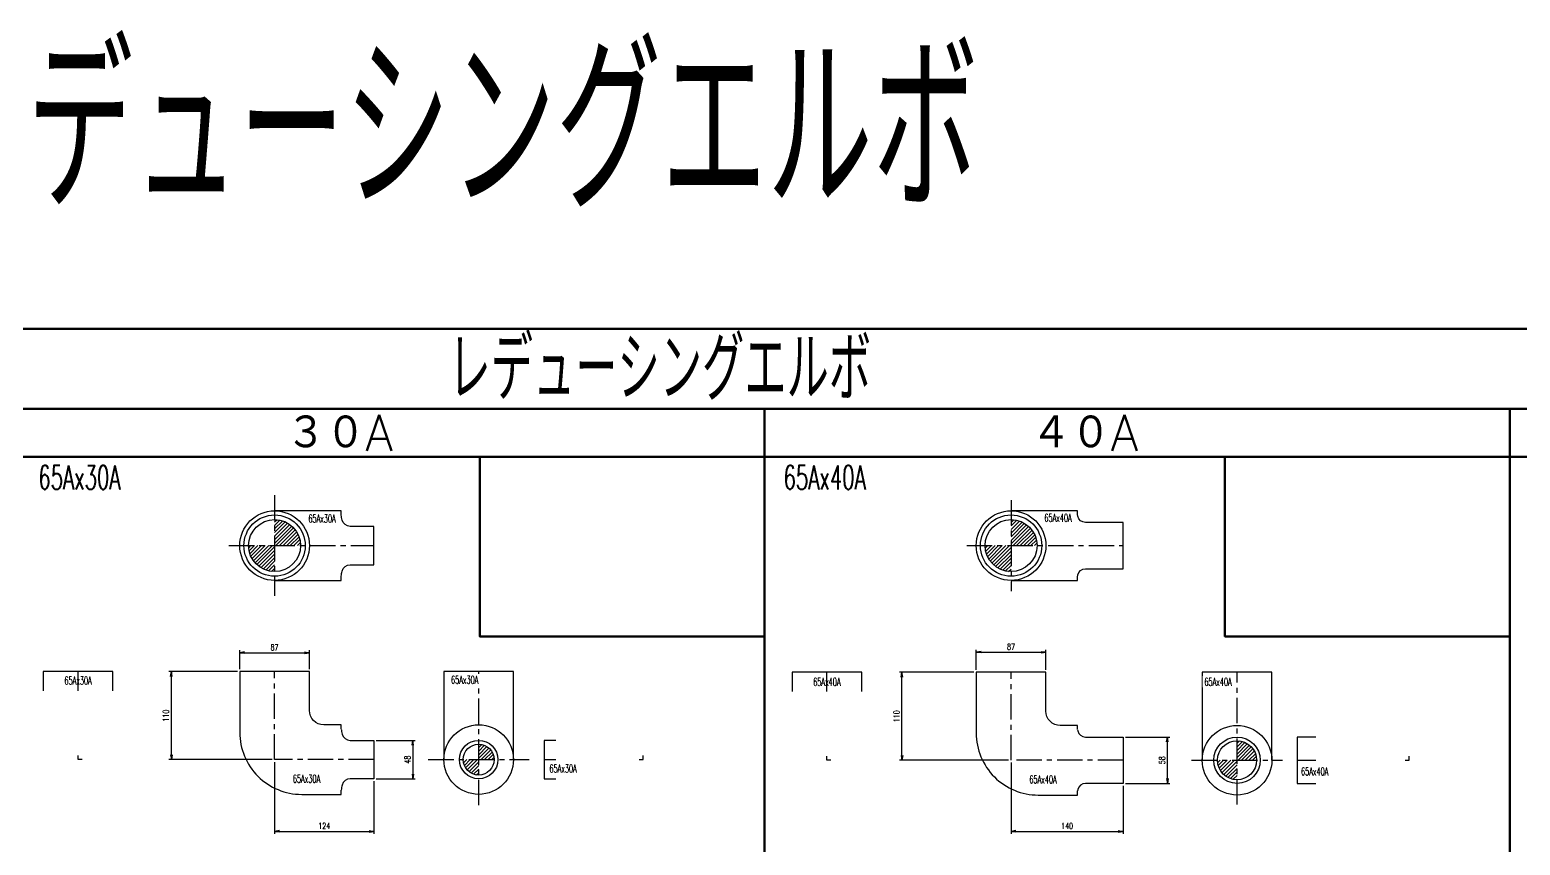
# Model space of a CAD drawing. Header units: millimetres. Extents: x 1711 to 90196, y -23291 to 8516.
# Drawn here: x 45848 to 47710, y 962 to 1981 of the extents above; entities that cross this region are included whole.
import ezdxf

# ---------------------------------------------------------------- set-up
doc = ezdxf.new("R2010")
doc.units = ezdxf.units.MM
doc.header["$PDMODE"] = 35
doc.linetypes.add('CENTER', pattern=[50.8, 31.75, -6.35, 6.35, -6.35])
doc.layers.add('line', color=153, linetype='Continuous', lineweight=50)
for name, color, linetype in [('TEXT', 7, 'Continuous'), ('寸法', 2, 'Continuous'), ('配管-CVP', 4, 'Continuous'), ('＃配管（PVC)', 21, 'Continuous')]:
    doc.layers.add(name, color=color, linetype=linetype)
doc.styles.add('kpk', font='romans.shx', dxfattribs={"width": 0.7, "bigfont": 'extfont2.shx'})
doc.styles.get("Standard").update_dxf_attribs({"font": 'romans.shx', "bigfont": 'extfont.shx'})
doc.dimstyles.new('KPK-3', dxfattribs={"dimscale": 3, "dimtxt": 2.5, "dimasz": 2, "dimexe": 1, "dimexo": 1, "dimgap": 1, "dimtad": 3, "dimdec": 1, "dimdsep": 46, "dimtxsty": 'kpk', "dimblk": 'OPEN', "dimcen": 2.5, "dimclrd": 2, "dimclre": 2, "dimclrt": 4, "dimadec": 1, "dimazin": 2, "dimtfac": 1, "dimtdec": 1, "dimtmove": 0, "dimatfit": 2, "dimldrblk": 'OPEN', "dimfxl": 0, "dimlwd": -1, "dimlwe": -1, "dimarcsym": 0})

# ---------------------------------------------------------------- blocks, each defined once
blk = doc.blocks.new('_Open')
at = {"color": 0, "linetype": 'ByBlock', "lineweight": -2}
for p, q in [((-1, 0.17), (0, 0)), ((-1, -0.17), (0, 0)), ((0, 0), (-1, 0))]:
    blk.add_line(p, q, dxfattribs=at)
blk = doc.blocks.new('*D2918')
at = {"layer": 'Defpoints', "color": 0, "transparency": 16777216}
for p in [(46197.3, 1202.5), (46110.3, 1178.9), (46197.3, 1178.9)]:
    blk.add_point(p, dxfattribs=at)
at = {"layer": '寸法', "color": 2, "transparency": 16777216}
for p, q in [((46110.3, 1181.9), (46110.3, 1205.5)), ((46116.3, 1202.5), (46191.3, 1202.5)), ((46197.3, 1181.9), (46197.3, 1205.5))]:
    blk.add_line(p, q, dxfattribs=at)
at = {"layer": '寸法', "color": 2, "transparency": 16777216, "xscale": 6, "yscale": 6, "zscale": 6, "rotation": 180}
blk.add_blockref('_Open', (46110.3, 1202.5), dxfattribs=at)
at = {"layer": '寸法', "color": 2, "transparency": 16777216, "xscale": 6, "yscale": 6, "zscale": 6}
blk.add_blockref('_Open', (46197.3, 1202.5), dxfattribs=at)
at = {"layer": '寸法', "color": 4, "transparency": 16777216, "insert": (46153.8, 1209.2), "char_height": 7.5, "attachment_point": 5, "style": 'kpk', "bg_fill": 3, "box_fill_scale": 1.1, "bg_fill_color": 256, "bg_fill_true_color": 13158600, "bg_fill_transparency": 0}
blk.add_mtext('87', dxfattribs=at)
blk = doc.blocks.new('*D2919')
at = {"layer": 'Defpoints', "color": 0, "transparency": 16777216}
for p in [(46277.8, 1092.9), (46277.8, 1044.9), (46326.5, 1044.9)]:
    blk.add_point(p, dxfattribs=at)
at = {"layer": '寸法', "color": 2, "transparency": 16777216}
for p, q in [((46280.8, 1092.9), (46329.5, 1092.9)), ((46326.5, 1086.9), (46326.5, 1050.9)), ((46280.8, 1044.9), (46329.5, 1044.9))]:
    blk.add_line(p, q, dxfattribs=at)
at = {"layer": '寸法', "color": 2, "transparency": 16777216, "xscale": 6, "yscale": 6, "zscale": 6}
for p, rotation in [((46326.5, 1092.9), 90), ((46326.5, 1044.9), 270)]:
    blk.add_blockref('_Open', p, dxfattribs=dict(at, rotation=rotation))
at = {"layer": '寸法', "color": 4, "transparency": 16777216, "insert": (46319.8, 1068.9), "char_height": 7.5, "attachment_point": 5, "rotation": 90, "style": 'kpk', "bg_fill": 3, "box_fill_scale": 1.1, "bg_fill_color": 256, "bg_fill_true_color": 13158600, "bg_fill_transparency": 0}
blk.add_mtext('48', dxfattribs=at)
blk = doc.blocks.new('*D2920')
at = {"layer": 'Defpoints', "color": 0, "transparency": 16777216}
for p in [(46024.8, 1178.9), (46110.3, 1178.9), (46153.8, 1068.9)]:
    blk.add_point(p, dxfattribs=at)
at = {"layer": '寸法', "color": 2, "transparency": 16777216}
for p, q in [((46107.3, 1178.9), (46021.8, 1178.9)), ((46024.8, 1074.9), (46024.8, 1172.9)), ((46150.8, 1068.9), (46021.8, 1068.9))]:
    blk.add_line(p, q, dxfattribs=at)
at = {"layer": '寸法', "color": 2, "transparency": 16777216, "xscale": 6, "yscale": 6, "zscale": 6}
for p, rotation in [((46024.8, 1178.9), 90), ((46024.8, 1068.9), 270)]:
    blk.add_blockref('_Open', p, dxfattribs=dict(at, rotation=rotation))
at = {"layer": '寸法', "color": 4, "transparency": 16777216, "insert": (46018.1, 1123.9), "char_height": 7.5, "attachment_point": 5, "rotation": 90, "style": 'kpk', "bg_fill": 3, "box_fill_scale": 1.1, "bg_fill_color": 256, "bg_fill_true_color": 13158600, "bg_fill_transparency": 0}
blk.add_mtext('110', dxfattribs=at)
blk = doc.blocks.new('*D2921')
at = {"layer": 'Defpoints', "color": 0, "transparency": 16777216}
for p in [(46153.8, 1068.9), (46277.8, 1044.9), (46277.8, 979.2)]:
    blk.add_point(p, dxfattribs=at)
at = {"layer": '寸法', "color": 2, "transparency": 16777216}
for p, q in [((46153.8, 1065.9), (46153.8, 976.2)), ((46277.8, 1041.9), (46277.8, 976.2)), ((46159.8, 979.2), (46271.8, 979.2))]:
    blk.add_line(p, q, dxfattribs=at)
at = {"layer": '寸法', "color": 2, "transparency": 16777216, "xscale": 6, "yscale": 6, "zscale": 6, "rotation": 180}
blk.add_blockref('_Open', (46153.8, 979.2), dxfattribs=at)
at = {"layer": '寸法', "color": 2, "transparency": 16777216, "xscale": 6, "yscale": 6, "zscale": 6}
blk.add_blockref('_Open', (46277.8, 979.2), dxfattribs=at)
at = {"layer": '寸法', "color": 4, "transparency": 16777216, "insert": (46215.8, 986), "char_height": 7.5, "attachment_point": 5, "style": 'kpk', "bg_fill": 3, "box_fill_scale": 1.1, "bg_fill_color": 256, "bg_fill_true_color": 13158600, "bg_fill_transparency": 0}
blk.add_mtext('124', dxfattribs=at)
blk = doc.blocks.new('*D2930')
at = {"layer": 'Defpoints', "color": 0, "transparency": 16777216}
for p in [(47117.4, 1203.2), (47030.4, 1178.1), (47117.4, 1178.1)]:
    blk.add_point(p, dxfattribs=at)
at = {"layer": '寸法', "color": 2, "transparency": 16777216}
for p, q in [((47030.4, 1181.1), (47030.4, 1206.2)), ((47036.4, 1203.2), (47111.4, 1203.2)), ((47117.4, 1181.1), (47117.4, 1206.2))]:
    blk.add_line(p, q, dxfattribs=at)
at = {"layer": '寸法', "color": 2, "transparency": 16777216, "xscale": 6, "yscale": 6, "zscale": 6, "rotation": 180}
blk.add_blockref('_Open', (47030.4, 1203.2), dxfattribs=at)
at = {"layer": '寸法', "color": 2, "transparency": 16777216, "xscale": 6, "yscale": 6, "zscale": 6}
blk.add_blockref('_Open', (47117.4, 1203.2), dxfattribs=at)
at = {"layer": '寸法', "color": 4, "transparency": 16777216, "insert": (47073.9, 1210), "char_height": 7.5, "attachment_point": 5, "style": 'kpk', "bg_fill": 3, "box_fill_scale": 1.1, "bg_fill_color": 256, "bg_fill_true_color": 13158600, "bg_fill_transparency": 0}
blk.add_mtext('87', dxfattribs=at)
blk = doc.blocks.new('*D2931')
at = {"layer": 'Defpoints', "color": 0, "transparency": 16777216}
for p in [(47213.9, 1097.1), (47269.3, 1097.1), (47213.9, 1039.1)]:
    blk.add_point(p, dxfattribs=at)
at = {"layer": '寸法', "color": 2, "transparency": 16777216}
for p, q in [((47216.9, 1097.1), (47272.3, 1097.1)), ((47269.3, 1045.1), (47269.3, 1091.1)), ((47216.9, 1039.1), (47272.3, 1039.1))]:
    blk.add_line(p, q, dxfattribs=at)
at = {"layer": '寸法', "color": 2, "transparency": 16777216, "xscale": 6, "yscale": 6, "zscale": 6}
for p, rotation in [((47269.3, 1097.1), 90), ((47269.3, 1039.1), 270)]:
    blk.add_blockref('_Open', p, dxfattribs=dict(at, rotation=rotation))
at = {"layer": '寸法', "color": 4, "transparency": 16777216, "insert": (47262.5, 1068.1), "char_height": 7.5, "attachment_point": 5, "rotation": 90, "style": 'kpk', "bg_fill": 3, "box_fill_scale": 1.1, "bg_fill_color": 256, "bg_fill_true_color": 13158600, "bg_fill_transparency": 0}
blk.add_mtext('58', dxfattribs=at)
blk = doc.blocks.new('*D2932')
at = {"layer": 'Defpoints', "color": 0, "transparency": 16777216}
for p in [(46937.6, 1178.1), (47030.4, 1178.1), (47073.9, 1068.1)]:
    blk.add_point(p, dxfattribs=at)
at = {"layer": '寸法', "color": 2, "transparency": 16777216}
for p, q in [((47027.4, 1178.1), (46934.6, 1178.1)), ((46937.6, 1074.1), (46937.6, 1172.1)), ((47070.9, 1068.1), (46934.6, 1068.1))]:
    blk.add_line(p, q, dxfattribs=at)
at = {"layer": '寸法', "color": 2, "transparency": 16777216, "xscale": 6, "yscale": 6, "zscale": 6}
for p, rotation in [((46937.6, 1178.1), 90), ((46937.6, 1068.1), 270)]:
    blk.add_blockref('_Open', p, dxfattribs=dict(at, rotation=rotation))
at = {"layer": '寸法', "color": 4, "transparency": 16777216, "insert": (46930.9, 1123.1), "char_height": 7.5, "attachment_point": 5, "rotation": 90, "style": 'kpk', "bg_fill": 3, "box_fill_scale": 1.1, "bg_fill_color": 256, "bg_fill_true_color": 13158600, "bg_fill_transparency": 0}
blk.add_mtext('110', dxfattribs=at)
blk = doc.blocks.new('*D2933')
at = {"layer": 'Defpoints', "color": 0, "transparency": 16777216}
for p in [(47073.9, 1068.1), (47213.9, 1039.1), (47213.9, 979.2)]:
    blk.add_point(p, dxfattribs=at)
at = {"layer": '寸法', "color": 2, "transparency": 16777216}
for p, q in [((47073.9, 1065.1), (47073.9, 976.2)), ((47213.9, 1036.1), (47213.9, 976.2)), ((47079.9, 979.2), (47207.9, 979.2))]:
    blk.add_line(p, q, dxfattribs=at)
at = {"layer": '寸法', "color": 2, "transparency": 16777216, "xscale": 6, "yscale": 6, "zscale": 6, "rotation": 180}
blk.add_blockref('_Open', (47073.9, 979.2), dxfattribs=at)
at = {"layer": '寸法', "color": 2, "transparency": 16777216, "xscale": 6, "yscale": 6, "zscale": 6}
blk.add_blockref('_Open', (47213.9, 979.2), dxfattribs=at)
at = {"layer": '寸法', "color": 4, "transparency": 16777216, "insert": (47143.9, 985.9), "char_height": 7.5, "attachment_point": 5, "style": 'kpk', "bg_fill": 3, "box_fill_scale": 1.1, "bg_fill_color": 256, "bg_fill_true_color": 13158600, "bg_fill_transparency": 0}
blk.add_mtext('140', dxfattribs=at)
blk = doc.blocks.new('65A×30A-RT-（側面）')
at = {"layer": '＃配管（PVC)', "linetype": 'ByBlock'}
h = blk.add_hatch(dxfattribs=at)
h.set_pattern_fill('ANSI31', color=252)
h.set_pattern_definition([(45, (-46408.785, -1068.943), (-2.24506403, 2.24506403), [])])
h.paths.add_polyline_path([(0, 0), (-19.3, 0, 0.414214), (0, -19.3)])
h.paths.add_polyline_path([(0, 19.3), (0, 0), (19.3, 0, 0.414214)])
at = {"layer": '＃配管（PVC)', "color": 2, "linetype": 'CENTER'}
for p, q in [((0, -57.2), (0, 110)), ((-63, 0), (63, 0))]:
    blk.add_line(p, q, dxfattribs=at)
at = {"layer": '＃配管（PVC)', "color": 0, "linetype": 'ByBlock'}
blk.add_lwpolyline([(43.5, 0), (43.5, 110), (-43.5, 110), (-43.5, 0)], dxfattribs=at)
for radius in [43.5, 24, 19.3]:
    blk.add_circle((0, 0), radius, dxfattribs=at)
at = {"layer": 'Defpoints', "color": 6, "linetype": 'ByBlock', "insert": (-17.5, 99.8), "char_height": 10, "attachment_point": 5, "style": 'kpk', "bg_fill": 3, "box_fill_scale": 1.2, "bg_fill_color": 256, "bg_fill_transparency": 0}
blk.add_mtext('{\\W0.6;65Ax30A}', dxfattribs=at)
blk = doc.blocks.new('65A×30A-RT-（上面）')
at = {"layer": '＃配管（PVC)', "linetype": 'ByBlock'}
h = blk.add_hatch(dxfattribs=at)
h.set_pattern_fill('ANSI31', color=252)
h.set_pattern_definition([(45, (-46153.803, -1336.4357), (-2.24506403, 2.24506403), [])])
h.paths.add_polyline_path([(0, 0), (-32.5, 0, 0.414214), (0, -32.5)])
h.paths.add_polyline_path([(0, 32.5), (0, 0), (32.5, 0, 0.414214)])
at = {"layer": '＃配管（PVC)', "color": 2, "linetype": 'CENTER'}
for p, q in [((0, 63), (0, -63)), ((-57.2, 0), (124, 0))]:
    blk.add_line(p, q, dxfattribs=at)
at = {"layer": '＃配管（PVC)', "color": 0, "linetype": 'ByBlock'}
for points in [[(83, 38.3), (83, 43.5), (0, 43.5)], [(0, -43.5), (83, -43.5), (83, -38.3)]]:
    blk.add_lwpolyline(points, dxfattribs=at)
blk.add_lwpolyline([(83, -38.1, 0.010671), (84.5, -31.9, -0.352799), (94.3, -24), (124, -24), (124, 24), (94.3, 24, -0.352799), (84.5, 31.9, 0.010671), (83, 38.1)], format="xyb", dxfattribs=at)
for radius in [43.5, 38.3, 32.5]:
    blk.add_circle((0, 0), radius, dxfattribs=at)
at = {"layer": 'Defpoints', "color": 6, "linetype": 'ByBlock', "insert": (59.3, 33.8), "char_height": 10, "attachment_point": 5, "style": 'kpk', "bg_fill": 3, "box_fill_scale": 1.2, "bg_fill_color": 256, "bg_fill_transparency": 0}
blk.add_mtext('{\\W0.6;65Ax30A}', dxfattribs=at)
blk = doc.blocks.new('65A×30A-RL-上面')
at = {"layer": '＃配管（PVC)', "linetype": 'ByBlock'}
blk.add_blockref('65A×30A-RT-（上面）', (0, 0), dxfattribs=at)
blk = doc.blocks.new('65A×30A-RT-半（正面）')
at = {"layer": '＃配管（PVC)', "color": 0, "linetype": 'ByBlock'}
blk.add_lwpolyline([(43.5, 85.8), (43.5, 110), (-43.5, 110), (-43.5, 85.8)], dxfattribs=at)
at = {"layer": '＃配管（PVC)', "color": 2, "linetype": 'CENTER'}
blk.add_lwpolyline([(5, 0), (0, 0), (0, 5)], dxfattribs=at)
at = {"layer": 'Defpoints', "color": 6, "linetype": 'ByBlock', "insert": (0, 98.8), "char_height": 10, "attachment_point": 5, "style": 'kpk', "bg_fill": 3, "box_fill_scale": 1.2, "bg_fill_color": 256, "bg_fill_transparency": 0}
blk.add_mtext('{\\W0.6;65Ax30A}', dxfattribs=at)
at = {"layer": '＃配管（PVC)', "color": 2, "linetype": 'CENTER'}
blk.add_lwpolyline([(0, 85.8), (0, 110)], dxfattribs=at)
blk = doc.blocks.new('65A×30A-RL-半（正面）')
at = {"layer": '＃配管（PVC)', "linetype": 'ByBlock'}
blk.add_blockref('65A×30A-RT-半（正面）', (0, 0), dxfattribs=at)
blk = doc.blocks.new('65A×30A-RT-（正面）')
at = {"layer": '＃配管（PVC)', "color": 0, "linetype": 'ByBlock'}
for points in [[(83, 38.3), (83, 43.5), (61.5, 43.5, -0.416597), (43.5, 61.5), (43.5, 110), (-43.5, 110), (-43.5, 33.9, 0.414347), (33.9, -43.5), (83, -43.5), (83, -38.3)], [(83, 38.1, -0.010671), (84.5, 31.9, 0.352799), (94.3, 24), (124, 24), (124, -24), (94.3, -24, 0.352799), (84.5, -31.9, -0.010671), (83, -38.1)]]:
    blk.add_lwpolyline(points, format="xyb", dxfattribs=at)
at = {"layer": '＃配管（PVC)', "color": 2, "linetype": 'CENTER'}
blk.add_lwpolyline([(124, 0), (0, 0), (0, 110)], dxfattribs=at)
at = {"layer": 'Defpoints', "color": 6, "linetype": 'ByBlock', "insert": (39.9, -23.9), "char_height": 10, "attachment_point": 5, "style": 'kpk', "bg_fill": 3, "box_fill_scale": 1.2, "bg_fill_color": 256, "bg_fill_transparency": 0}
blk.add_mtext('{\\W0.6;65Ax30A}', dxfattribs=at)
blk = doc.blocks.new('65A×30A-RL-正面')
at = {"layer": '＃配管（PVC)', "linetype": 'ByBlock'}
blk.add_blockref('65A×30A-RT-（正面）', (0, 0), dxfattribs=at)
blk = doc.blocks.new('65A×30A-RT-半（30A)')
at = {"layer": '＃配管（PVC)', "color": 0, "linetype": 'ByBlock'}
blk.add_lwpolyline([(-109.1, 24), (-124, 24), (-124, -24), (-109.1, -24)], dxfattribs=at)
at = {"layer": '＃配管（PVC)', "color": 2, "linetype": 'CENTER'}
blk.add_lwpolyline([(-5, 0), (0, 0), (0, 5)], dxfattribs=at)
at = {"layer": 'Defpoints', "color": 6, "linetype": 'ByBlock', "insert": (-100.1, -11.2), "char_height": 10, "attachment_point": 5, "style": 'kpk', "bg_fill": 3, "box_fill_scale": 1.2, "bg_fill_color": 256, "bg_fill_transparency": 0}
blk.add_mtext('{\\W0.6;65Ax30A}', dxfattribs=at)
at = {"layer": '＃配管（PVC)', "color": 2, "linetype": 'CENTER'}
blk.add_lwpolyline([(-124, 0), (-109.1, 0)], dxfattribs=at)
blk = doc.blocks.new('65A×30A-RL-半（30A)')
at = {"layer": '＃配管（PVC)', "linetype": 'ByBlock'}
blk.add_blockref('65A×30A-RT-半（30A)', (0, 0), dxfattribs=at)
blk = doc.blocks.new('60A×40A-RT-上面')
at = {"layer": '＃配管（PVC)', "linetype": 'ByBlock'}
h = blk.add_hatch(dxfattribs=at)
h.set_pattern_fill('ANSI31', color=252)
h.set_pattern_definition([(45, (-47073.92, -1336.4357), (-2.24506403, 2.24506403), [])])
h.paths.add_polyline_path([(0, 0), (-32.5, 0, 0.414214), (0, -32.5)])
h.paths.add_polyline_path([(0, 32.5), (0, 0), (32.5, 0, 0.414214)])
at = {"layer": '＃配管（PVC)', "color": 2, "linetype": 'CENTER'}
for p, q in [((0, 56.8), (0, -56.8)), ((-55.4, 0), (140, 0))]:
    blk.add_line(p, q, dxfattribs=at)
at = {"layer": '＃配管（PVC)', "color": 0, "linetype": 'ByBlock'}
for points in [[(83, 38.3), (83, 43.5), (0, 43.5)], [(0, -43.5), (83, -43.5), (83, -38.3)]]:
    blk.add_lwpolyline(points, dxfattribs=at)
blk.add_lwpolyline([(83, -38.1, 0.002646), (83.4, -36.6, -0.343801), (93.1, -29), (140, -29), (140, 29), (93.1, 29, -0.343801), (83.4, 36.6, 0.002646), (83, 38.1)], format="xyb", dxfattribs=at)
for radius in [43.5, 38.3, 32.5]:
    blk.add_circle((0, 0), radius, dxfattribs=at)
at = {"layer": 'Defpoints', "color": 6, "linetype": 'ByBlock', "insert": (58.7, 34.8), "char_height": 10, "attachment_point": 5, "style": 'kpk', "bg_fill": 3, "box_fill_scale": 1.2, "bg_fill_color": 256, "bg_fill_transparency": 0}
blk.add_mtext('{\\W0.6;65Ax40A}', dxfattribs=at)
blk = doc.blocks.new('65A×40A-RT-上面')
at = {"layer": '＃配管（PVC)', "linetype": 'ByBlock'}
blk.add_blockref('60A×40A-RT-上面', (0, 0), dxfattribs=at)
blk = doc.blocks.new('65A×40A-RL-上面')
at = {"layer": '＃配管（PVC)', "linetype": 'ByBlock'}
blk.add_blockref('65A×40A-RT-上面', (0, 0), dxfattribs=at)
blk = doc.blocks.new('65A×40A-RT-半（正面）')
at = {"layer": '＃配管（PVC)', "color": 0, "linetype": 'ByBlock'}
blk.add_lwpolyline([(43.5, 85.75), (43.5, 110), (-43.5, 110), (-43.5, 85.75)], dxfattribs=at)
at = {"layer": '＃配管（PVC)', "color": 2, "linetype": 'CENTER'}
blk.add_lwpolyline([(5, 0), (0, 0), (0, 5)], dxfattribs=at)
at = {"layer": 'Defpoints', "color": 6, "linetype": 'ByBlock', "insert": (0, 97.875), "char_height": 10, "attachment_point": 5, "style": 'kpk', "bg_fill": 3, "box_fill_scale": 1.2, "bg_fill_color": 256, "bg_fill_transparency": 0}
blk.add_mtext('{\\W0.6;65Ax40A}', dxfattribs=at)
at = {"layer": '＃配管（PVC)', "color": 2, "linetype": 'CENTER'}
blk.add_lwpolyline([(0, 85.75), (0, 110)], dxfattribs=at)
blk = doc.blocks.new('65A×40A-RL-半（正面）')
at = {"layer": '＃配管（PVC)', "linetype": 'ByBlock'}
blk.add_blockref('65A×40A-RT-半（正面）', (0, 0), dxfattribs=at)
blk = doc.blocks.new('65A×40A-RT-正面')
at = {"layer": '＃配管（PVC)', "color": 0, "linetype": 'ByBlock'}
for points in [[(83, 38.3), (83, 43.5), (61.5, 43.5, -0.416597), (43.5, 61.5), (43.5, 110), (-43.5, 110), (-43.5, 33.9, 0.414354), (33.9, -43.5), (83, -43.5), (83, -38.3)], [(83, 38.1, -0.002646), (83.4, 36.6, 0.343801), (93.1, 29), (140, 29), (140, -29), (93.1, -29, 0.343801), (83.4, -36.6, -0.002646), (83, -38.1)]]:
    blk.add_lwpolyline(points, format="xyb", dxfattribs=at)
at = {"layer": '＃配管（PVC)', "color": 2, "linetype": 'CENTER'}
blk.add_lwpolyline([(140, 0), (0, 0), (0, 110)], dxfattribs=at)
at = {"layer": 'Defpoints', "color": 6, "linetype": 'ByBlock', "insert": (39.9, -23.9), "char_height": 10, "attachment_point": 5, "style": 'kpk', "bg_fill": 3, "box_fill_scale": 1.2, "bg_fill_color": 256, "bg_fill_transparency": 0}
blk.add_mtext('{\\W0.6;65Ax40A}', dxfattribs=at)
blk = doc.blocks.new('65A×40A-RL-正面')
at = {"layer": '＃配管（PVC)', "linetype": 'ByBlock'}
blk.add_blockref('65A×40A-RT-正面', (0, 0), dxfattribs=at)
blk = doc.blocks.new('65A×40A-RT-側面')
at = {"layer": '＃配管（PVC)', "linetype": 'ByBlock'}
h = blk.add_hatch(dxfattribs=at)
h.set_pattern_fill('ANSI31', color=252)
h.set_pattern_definition([(45, (-47356.225, -1068.1074), (-2.24506403, 2.24506403), [])])
h.paths.add_polyline_path([(0, 0), (-24.3, 0, 0.414214), (0, -24.3)])
h.paths.add_polyline_path([(0, 24.3), (0, 0), (24.3, 0, 0.414214)])
at = {"layer": '＃配管（PVC)', "color": 2, "linetype": 'CENTER'}
for p, q in [((0, -55.4), (0, 110)), ((-56.8, 0), (56.8, 0))]:
    blk.add_line(p, q, dxfattribs=at)
at = {"layer": '＃配管（PVC)', "color": 0, "linetype": 'ByBlock'}
blk.add_lwpolyline([(43.5, 0), (43.5, 110), (-43.5, 110), (-43.5, 0)], dxfattribs=at)
for radius in [43.5, 29, 24.4]:
    blk.add_circle((0, 0), radius, dxfattribs=at)
at = {"layer": 'Defpoints', "color": 6, "linetype": 'ByBlock', "insert": (-23.7, 98.1), "char_height": 10, "attachment_point": 5, "style": 'kpk', "bg_fill": 3, "box_fill_scale": 1.2, "bg_fill_color": 256, "bg_fill_transparency": 0}
blk.add_mtext('{\\W0.6;65Ax40A}', dxfattribs=at)
blk = doc.blocks.new('65A×40A-RL-側面')
at = {"layer": '＃配管（PVC)', "linetype": 'ByBlock'}
blk.add_blockref('65A×40A-RT-側面', (0, 0), dxfattribs=at)
blk = doc.blocks.new('65A×40A-RT-半（40A)')
at = {"layer": '＃配管（PVC)', "color": 0, "linetype": 'ByBlock'}
blk.add_lwpolyline([(-116.5, 29), (-140, 29), (-140, -29), (-116.5, -29)], dxfattribs=at)
at = {"layer": '＃配管（PVC)', "color": 2, "linetype": 'CENTER'}
blk.add_lwpolyline([(-5, 0), (0, 0), (0, 5)], dxfattribs=at)
at = {"layer": 'Defpoints', "color": 6, "linetype": 'ByBlock', "insert": (-118.1, -13.9), "char_height": 10, "attachment_point": 5, "style": 'kpk', "bg_fill": 3, "box_fill_scale": 1.2, "bg_fill_color": 256, "bg_fill_transparency": 0}
blk.add_mtext('{\\W0.6;65Ax40A}', dxfattribs=at)
at = {"layer": '＃配管（PVC)', "color": 2, "linetype": 'CENTER'}
blk.add_lwpolyline([(-140, 0), (-116.5, 0)], dxfattribs=at)
blk = doc.blocks.new('65A×40A-RL-半（40A)')
at = {"layer": '＃配管（PVC)', "linetype": 'ByBlock'}
blk.add_blockref('65A×40A-RT-半（40A)', (0, 0), dxfattribs=at)
blk = doc.blocks.new('A$C22c31c48')
at = {"layer": 'line'}
for p, q in [((7577, 0), (0, 0)), ((60, -100), (7577, -100)), ((3784, -100), (3784, -2010)), ((4715, -100), (4715, -2010)), ((60, -160), (7577, -160))]:
    blk.add_line(p, q, dxfattribs=at)
for points in [[(3784, -160), (3428, -160), (3428, -384.7), (3784, -384.7)], [(4715, -160), (4359, -160), (4359, -384.7), (4715, -384.7)]]:
    blk.add_lwpolyline(points, close=True, dxfattribs=at)
for s, insert, char_height, attachment_point in [('{\\W0.6;レデューシングエルボ}', (3653, -50), 80, 5), ('３０A', (3253, -130), 45, 5), ('４０A', (4184, -130), 45, 5), ('{\\W0.6;65Ax30A}', (2876.6, -185.9), 30, 4), ('{\\W0.6;65Ax40A}', (3807.6, -185.9), 30, 4)]:
    blk.add_mtext(s, dxfattribs=dict(at, insert=insert, char_height=char_height, attachment_point=attachment_point))

msp = doc.modelspace()

# ---------------------------------------------------------------- block references
at = {"layer": '配管-CVP'}
for name, p in [('65A×30A-RL-上面', (46153.8031, 1336.4357)), ('65A×40A-RL-上面', (47073.92, 1336.4357)), ('65A×30A-RL-半（正面）', (45908.3644, 1068.943)), ('65A×30A-RT-（側面）', (46408.7851, 1068.943)), ('65A×40A-RL-半（正面）', (46843.7868, 1068.1074)), ('65A×40A-RL-側面', (47356.2249, 1068.1074)), ('65A×30A-RL-半（30A)', (46614.3953, 1068.943)), ('65A×40A-RL-半（40A)', (47571.3213, 1068.1074))]:
    msp.add_blockref(name, p, dxfattribs=at)

# ---------------------------------------------------------------- texts
at = {"layer": 'TEXT', "color": 6, "insert": (46373.0263, 1857.5677), "char_height": 200, "attachment_point": 5}
msp.add_mtext('{\\W0.6;レデューシングエルボ}', dxfattribs=at)

# ---------------------------------------------------------------- dimensions: what is measured, and where the dimension line sits
at = {"layer": '寸法'}
for base, p1, p2, picture, middle in [((46197.3031, 1202.4718), (46110.3031, 1178.943), (46197.3031, 1178.943), '*D2918', (46153.8031, 1209.2218)), ((47117.42, 1203.2048), (47030.42, 1178.1074), (47117.42, 1178.1074), '*D2930', (47073.92, 1209.9548))]:
    dim = msp.add_linear_dim(base=base, p1=p1, p2=p2, dimstyle='KPK-3', dxfattribs=at)
    dim.commit()
    dim.dimension.update_dxf_attribs({"geometry": picture, "text_midpoint": middle})
for base, p1, p2, picture, middle in [((46326.53, 1044.943), (46277.8031, 1092.943), (46277.8031, 1044.943), '*D2919', (46319.78, 1068.943)), ((47269.2574, 1097.1074), (47213.92, 1039.1074), (47213.92, 1097.1074), '*D2931', (47262.5074, 1068.1074))]:
    dim = msp.add_linear_dim(base=base, p1=p1, p2=p2, angle=90, dimstyle='KPK-3', dxfattribs=at)
    dim.commit()
    dim.dimension.update_dxf_attribs({"geometry": picture, "text_midpoint": middle})

# ---------------------------------------------------------------- next in the draw order: dimensions: what is measured, and where the dimension line sits
for base, p1, p2, picture, middle in [((46024.817, 1178.943), (46153.8031, 1068.943), (46110.3031, 1178.943), '*D2920', (46018.067, 1123.943)), ((46937.6415, 1178.1074), (47073.92, 1068.1074), (47030.42, 1178.1074), '*D2932', (46930.8915, 1123.1074))]:
    dim = msp.add_linear_dim(base=base, p1=p1, p2=p2, angle=90, dimstyle='KPK-3', dxfattribs=at)
    dim.commit()
    dim.dimension.update_dxf_attribs({"geometry": picture, "text_midpoint": middle})

# ---------------------------------------------------------------- next in the draw order: dimensions: what is measured, and where the dimension line sits
for base, p1, p2, picture, middle in [((46277.8031, 979.2019), (46153.8031, 1068.943), (46277.8031, 1044.943), '*D2921', (46215.8031, 985.9519)), ((47213.92, 979.1942), (47073.92, 1068.1074), (47213.92, 1039.1074), '*D2933', (47143.92, 985.9442))]:
    dim = msp.add_linear_dim(base=base, p1=p1, p2=p2, dimstyle='KPK-3', dxfattribs=at)
    dim.commit()
    dim.dimension.update_dxf_attribs({"geometry": picture, "text_midpoint": middle})

# ---------------------------------------------------------------- next in the draw order: block references
at = {"layer": '配管-CVP'}
for name, p in [('65A×30A-RL-正面', (46153.8031, 1068.943)), ('65A×40A-RL-正面', (47073.92, 1068.1074))]:
    msp.add_blockref(name, p, dxfattribs=at)

# ---------------------------------------------------------------- next in the draw order: block references
at = {"layer": 'line'}
msp.add_blockref('A$C22c31c48', (42982.0195, 1607.5677), dxfattribs=at)

doc.saveas('drawing.dxf')
